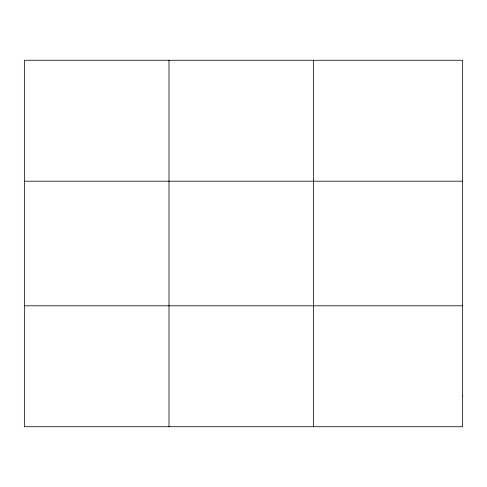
<?xml version="1.0" encoding="UTF-8"?>
<svg xmlns="http://www.w3.org/2000/svg" width="487" height="487" viewBox="0 0 487 487"><rect width="100%" height="100%" fill="white"/><g stroke="black" fill="none" stroke-linecap="round" stroke-linejoin="round"><path stroke-width="0.73" d="M168.989 60.272L168.989 426.728M313.628 60.272L313.628 426.728M24.35 181.201L462.65 181.201M24.35 305.799L462.65 305.799M462.65 396.491L462.65 426.728L24.35 426.728L24.35 60.272L462.65 60.272L462.65 396.491"/></g></svg>
